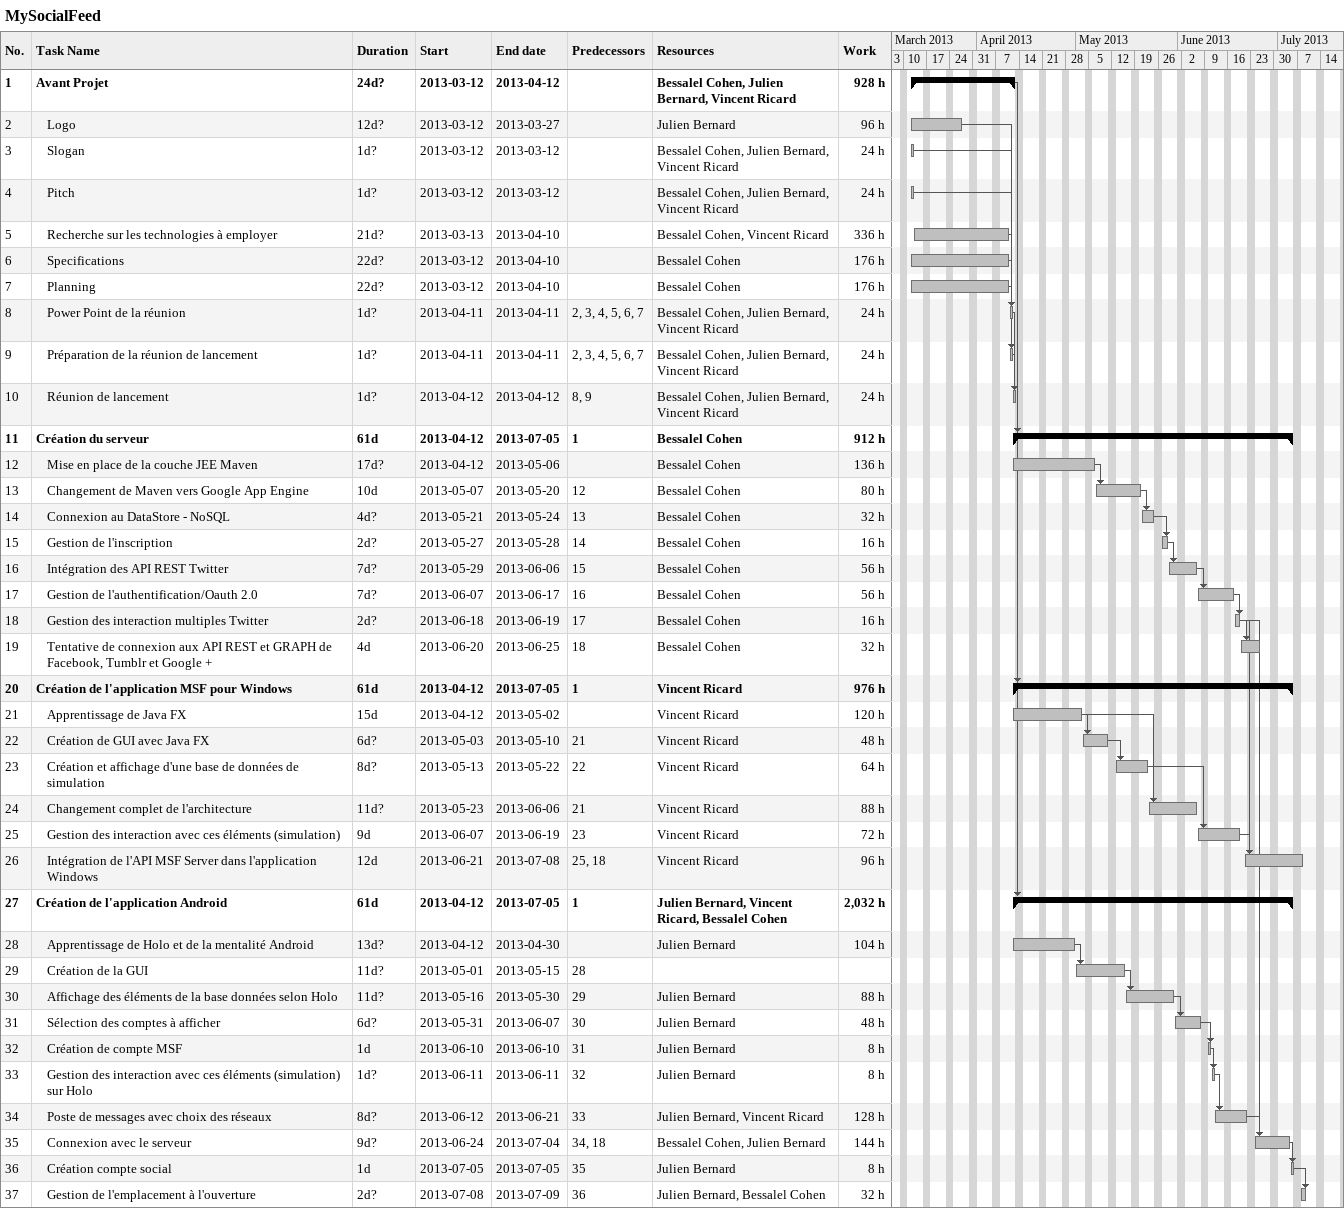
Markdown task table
MySocialFeed

| ID | Level | Task | Duration | Start | Finish | Predecessors | Resources | Work (h) |
|---|---|---|---|---|---|---|---|---|
| 1 | 1 | **Avant Projet** | 24d? | 2013-03-12 | 2013-04-12 |  | Bessalel Cohen, Julien Bernard, Vincent Ricard | 928 |
| 2 | 2 | Logo | 12d? | 2013-03-12 | 2013-03-27 |  | Julien Bernard | 96 |
| 3 | 2 | Slogan | 1d? | 2013-03-12 | 2013-03-12 |  | Bessalel Cohen, Julien Bernard, Vincent Ricard | 24 |
| 4 | 2 | Pitch | 1d? | 2013-03-12 | 2013-03-12 |  | Bessalel Cohen, Julien Bernard, Vincent Ricard | 24 |
| 5 | 2 | Recherche sur les technologies à employer | 21d? | 2013-03-13 | 2013-04-10 |  | Bessalel Cohen, Vincent Ricard | 336 |
| 6 | 2 | Specifications | 22d? | 2013-03-12 | 2013-04-10 |  | Bessalel Cohen | 176 |
| 7 | 2 | Planning | 22d? | 2013-03-12 | 2013-04-10 |  | Bessalel Cohen | 176 |
| 8 | 2 | Power Point de la réunion | 1d? | 2013-04-11 | 2013-04-11 | 2, 3, 4, 5, 6, 7 | Bessalel Cohen, Julien Bernard, Vincent Ricard | 24 |
| 9 | 2 | Préparation de la réunion de lancement | 1d? | 2013-04-11 | 2013-04-11 | 2, 3, 4, 5, 6, 7 | Bessalel Cohen, Julien Bernard, Vincent Ricard | 24 |
| 10 | 2 | Réunion de lancement | 1d? | 2013-04-12 | 2013-04-12 | 8, 9 | Bessalel Cohen, Julien Bernard, Vincent Ricard | 24 |
| 11 | 1 | **Création du serveur** | 61d | 2013-04-12 | 2013-07-05 | 1 | Bessalel Cohen | 912 |
| 12 | 2 | Mise en place de la couche JEE Maven | 17d? | 2013-04-12 | 2013-05-06 |  | Bessalel Cohen | 136 |
| 13 | 2 | Changement de Maven vers Google App Engine | 10d | 2013-05-07 | 2013-05-20 | 12 | Bessalel Cohen | 80 |
| 14 | 2 | Connexion au DataStore - NoSQL | 4d? | 2013-05-21 | 2013-05-24 | 13 | Bessalel Cohen | 32 |
| 15 | 2 | Gestion de l'inscription | 2d? | 2013-05-27 | 2013-05-28 | 14 | Bessalel Cohen | 16 |
| 16 | 2 | Intégration des API REST Twitter | 7d? | 2013-05-29 | 2013-06-06 | 15 | Bessalel Cohen | 56 |
| 17 | 2 | Gestion de l'authentification/Oauth 2.0 | 7d? | 2013-06-07 | 2013-06-17 | 16 | Bessalel Cohen | 56 |
| 18 | 2 | Gestion des interaction multiples Twitter | 2d? | 2013-06-18 | 2013-06-19 | 17 | Bessalel Cohen | 16 |
| 19 | 2 | Tentative de connexion aux API REST et GRAPH de Facebook, Tumblr et Google + | 4d | 2013-06-20 | 2013-06-25 | 18 | Bessalel Cohen | 32 |
| 20 | 1 | **Création de l'application MSF pour Windows** | 61d | 2013-04-12 | 2013-07-05 | 1 | Vincent Ricard | 976 |
| 21 | 2 | Apprentissage de Java FX | 15d | 2013-04-12 | 2013-05-02 |  | Vincent Ricard | 120 |
| 22 | 2 | Création de GUI avec Java FX | 6d? | 2013-05-03 | 2013-05-10 | 21 | Vincent Ricard | 48 |
| 23 | 2 | Création et affichage d'une base de données de simulation | 8d? | 2013-05-13 | 2013-05-22 | 22 | Vincent Ricard | 64 |
| 24 | 2 | Changement complet de l'architecture | 11d? | 2013-05-23 | 2013-06-06 | 21 | Vincent Ricard | 88 |
| 25 | 2 | Gestion des interaction avec ces éléments (simulation) | 9d | 2013-06-07 | 2013-06-19 | 23 | Vincent Ricard | 72 |
| 26 | 2 | Intégration de l'API MSF Server dans l'application Windows | 12d | 2013-06-21 | 2013-07-08 | 25, 18 | Vincent Ricard | 96 |
| 27 | 1 | **Création de l'application Android** | 61d | 2013-04-12 | 2013-07-05 | 1 | Julien Bernard, Vincent Ricard, Bessalel Cohen | 2032 |
| 28 | 2 | Apprentissage de Holo et de la mentalité Android | 13d? | 2013-04-12 | 2013-04-30 |  | Julien Bernard | 104 |
| 29 | 2 | Création de la GUI | 11d? | 2013-05-01 | 2013-05-15 | 28 |  |  |
| 30 | 2 | Affichage des éléments de la base données selon Holo | 11d? | 2013-05-16 | 2013-05-30 | 29 | Julien Bernard | 88 |
| 31 | 2 | Sélection des comptes à afficher | 6d? | 2013-05-31 | 2013-06-07 | 30 | Julien Bernard | 48 |
| 32 | 2 | Création de compte MSF | 1d | 2013-06-10 | 2013-06-10 | 31 | Julien Bernard | 8 |
| 33 | 2 | Gestion des interaction avec ces éléments (simulation) sur Holo | 1d? | 2013-06-11 | 2013-06-11 | 32 | Julien Bernard | 8 |
| 34 | 2 | Poste de messages avec choix des réseaux | 8d? | 2013-06-12 | 2013-06-21 | 33 | Julien Bernard, Vincent Ricard | 128 |
| 35 | 2 | Connexion avec le serveur | 9d? | 2013-06-24 | 2013-07-04 | 34, 18 | Bessalel Cohen, Julien Bernard | 144 |
| 36 | 2 | Création compte social | 1d | 2013-07-05 | 2013-07-05 | 35 | Julien Bernard | 8 |
| 37 | 2 | Gestion de l'emplacement à l'ouverture | 2d? | 2013-07-08 | 2013-07-09 | 36 | Julien Bernard, Bessalel Cohen | 32 |
